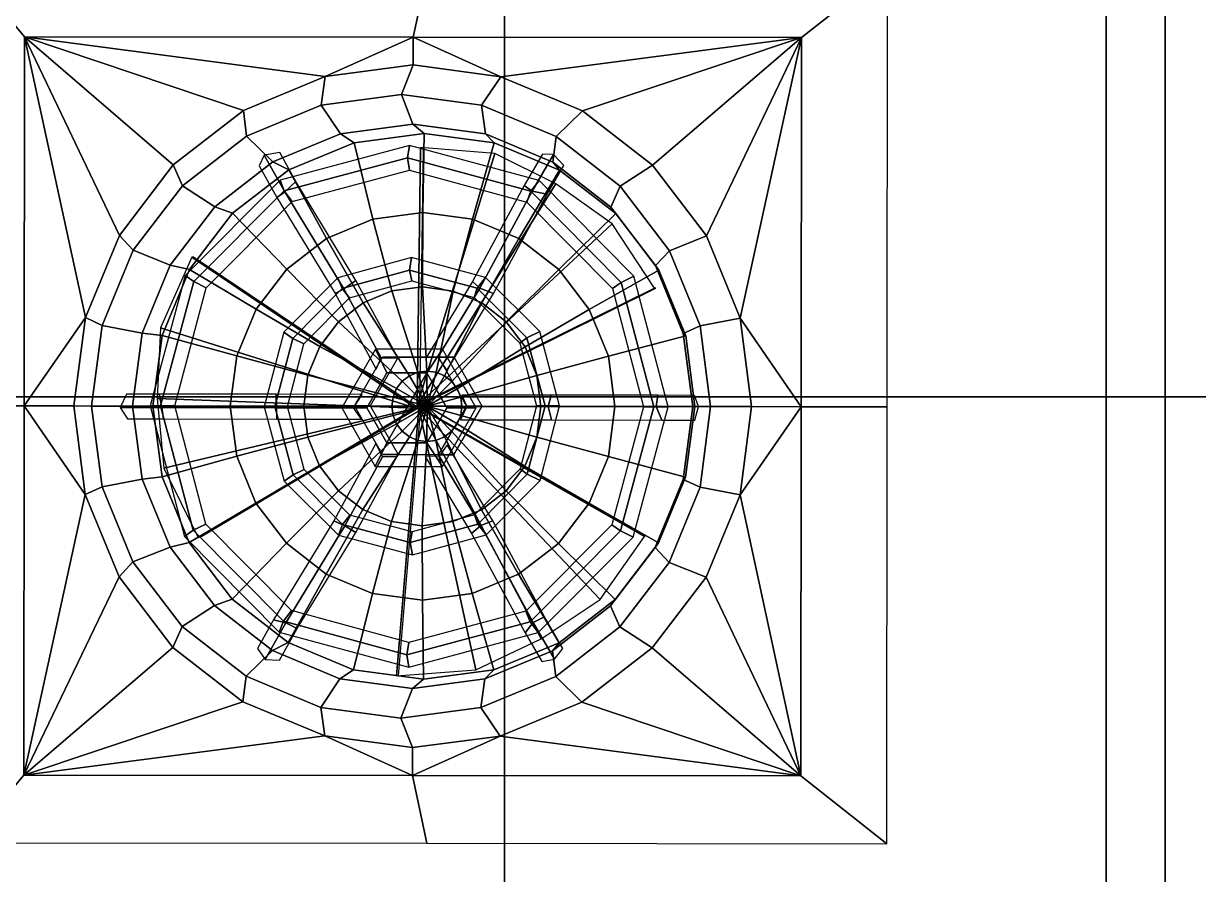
# Model space of a CAD drawing. Extents: x -9.3 to 15.5, y -7 to 5.4.
# Drawn here: x -3.966 to -1.533, y 2.628 to 4.392 of the extents above; entities that cross this region are included whole.
import ezdxf

# ---------------------------------------------------------------- set-up
doc = ezdxf.new("R2010")
doc.units = 0

msp = doc.modelspace()

# ---------------------------------------------------------------- linework, layer by layer
for points in [[(5.2088, -5.8, 10.2), (5.2088, 4.8, 10.2), (-8.3912, 4.8, 10.2), (-8.3912, -5.8, 10.2)], [(-2.9703, 3.6178, 10.7416), (-2.9703, 4.676, 10.7416), (-4.216, 4.676, 10.5919), (-4.216, 3.6178, 10.5919)], [(-2.9703, 3.6178, 10.7416), (-1.7247, 3.6178, 10.8914), (-1.7247, 4.676, 10.8914), (-2.9703, 4.676, 10.7416)], [(-1.6025, 3.6178, 10.8914), (-1.6025, 4.676, 10.8914), (-1.7247, 4.676, 10.8914), (-1.7247, 3.6178, 10.8914)], [(-1.6025, 3.6178, 10.8914), (-1.4803, 3.6178, 10.8914), (-1.4803, 4.676, 10.8914), (-1.6025, 4.676, 10.8914)], [(-3.9641, 4.364, 10.8452), (-4.0817, 4.5049, 10.5851), (-4.0825, 3.5994, 10.5848), (-3.9647, 3.5992, 10.845)], [(-4.0817, 4.5049, 10.5851), (-3.9641, 4.364, 10.8452), (-3.1597, 4.3632, 10.9461), (-3.1293, 4.504, 10.7045)], [(-3.1293, 4.504, 10.7045), (-3.1597, 4.3632, 10.9461), (-2.3553, 4.3625, 11.0469), (-2.1769, 4.5031, 10.8238)], [(-2.1769, 4.5031, 10.8238), (-2.3553, 4.3625, 11.0469), (-2.356, 3.5977, 11.0467), (-2.1777, 3.5977, 10.8236)], [(-3.9641, 4.364, 10.8452), (-3.9647, 3.5992, 10.845), (-3.8381, 3.7822, 10.8609)], [(-3.5107, 4.2114, 10.902), (-3.9641, 4.364, 10.8452), (-3.6562, 4.0991, 10.8838)], [(-3.9641, 4.364, 10.8452), (-3.5107, 4.2114, 10.902), (-3.3414, 4.2819, 10.9233)], [(-3.1597, 4.3632, 10.9461), (-3.9641, 4.364, 10.8452), (-3.3414, 4.2819, 10.9233)], [(-3.7678, 3.9527, 10.8698), (-3.9641, 4.364, 10.8452), (-3.8381, 3.7822, 10.8609)], [(-3.9641, 4.364, 10.8452), (-3.7678, 3.9527, 10.8698), (-3.6562, 4.0991, 10.8838)], [(-3.1597, 4.3058, 10.946), (-3.1597, 4.3632, 10.9461), (-3.3414, 4.2819, 10.9233)], [(-3.1597, 4.3632, 10.9461), (-3.1597, 4.3058, 10.946), (-2.9781, 4.2815, 10.9688)], [(-2.3553, 4.3625, 11.0469), (-3.1597, 4.3632, 10.9461), (-2.9781, 4.2815, 10.9688)], [(-2.8089, 4.2107, 10.99), (-2.3553, 4.3625, 11.0469), (-2.9781, 4.2815, 10.9688)], [(-2.3553, 4.3625, 11.0469), (-2.8089, 4.2107, 10.99), (-2.6637, 4.0982, 11.0082)], [(-2.5523, 3.9516, 11.0221), (-2.3553, 4.3625, 11.0469), (-2.6637, 4.0982, 11.0082)], [(-2.3553, 4.3625, 11.0469), (-2.5523, 3.9516, 11.0221), (-2.4823, 3.7809, 11.0309)], [(-2.356, 3.5977, 11.0467), (-2.3553, 4.3625, 11.0469), (-2.4823, 3.7809, 11.0309)], [(-3.3496, 4.2225, 11.1161), (-3.1837, 4.2444, 11.1369), (-3.1597, 4.3058, 10.946), (-3.3414, 4.2819, 10.9233)], [(-3.1597, 4.3058, 10.946), (-3.1837, 4.2444, 11.1369), (-3.0178, 4.2222, 11.1577), (-2.9781, 4.2815, 10.9688)], [(-3.5107, 4.2114, 10.902), (-3.5042, 4.1582, 11.0967), (-3.3496, 4.2225, 11.1161), (-3.3414, 4.2819, 10.9233)], [(-3.0178, 4.2222, 11.1577), (-2.8633, 4.1576, 11.1771), (-2.8089, 4.2107, 10.99), (-2.9781, 4.2815, 10.9688)], [(-3.1598, 4.1831, 10.946), (-3.1837, 4.2444, 11.1369), (-3.3496, 4.2225, 11.1161), (-3.31, 4.1633, 10.9272)], [(-3.1837, 4.2444, 11.1369), (-3.1598, 4.1831, 10.946), (-3.0097, 4.163, 10.9648), (-3.0178, 4.2222, 11.1577)], [(-3.6371, 4.0556, 11.0801), (-3.5042, 4.1582, 11.0967), (-3.5107, 4.2114, 10.902), (-3.6562, 4.0991, 10.8838)], [(-3.5042, 4.1582, 11.0967), (-3.4499, 4.105, 10.9096), (-3.31, 4.1633, 10.9272), (-3.3496, 4.2225, 11.1161)], [(-2.8699, 4.1045, 10.9823), (-2.8633, 4.1576, 11.1771), (-3.0178, 4.2222, 11.1577), (-3.0097, 4.163, 10.9648)], [(-2.8633, 4.1576, 11.1771), (-2.7307, 4.0548, 11.1937), (-2.6637, 4.0982, 11.0082), (-2.8089, 4.2107, 10.99)], [(-3.4499, 4.105, 10.9096), (-3.4172, 4.0884, 10.7257), (-3.2819, 4.1448, 10.7427), (-3.31, 4.1633, 10.9272)], [(-3.1366, 4.1639, 10.7609), (-3.1598, 4.1831, 10.946), (-3.31, 4.1633, 10.9272), (-3.2819, 4.1448, 10.7427)], [(-3.2819, 4.1448, 10.7427), (-3.2427, 3.9864, 10.7698), (-3.1395, 4, 10.7828), (-3.1366, 4.1639, 10.7609)], [(-3.1598, 4.1831, 10.946), (-3.1366, 4.1639, 10.7609), (-2.9915, 4.1445, 10.7791), (-3.0097, 4.163, 10.9648)], [(-3.0365, 3.9862, 10.7957), (-2.9915, 4.1445, 10.7791), (-3.1366, 4.1639, 10.7609), (-3.1395, 4, 10.7828)], [(-2.8562, 4.0879, 10.796), (-2.8699, 4.1045, 10.9823), (-3.0097, 4.163, 10.9648), (-2.9915, 4.1445, 10.7791)], [(-3.4499, 4.105, 10.9096), (-3.5042, 4.1582, 11.0967), (-3.6371, 4.0556, 11.0801), (-3.5701, 4.0122, 10.8946)], [(-3.4351, 4.0672, 10.9713), (-3.4266, 4.0449, 11.0061), (-3.171, 4.1134, 11.0382), (-3.1668, 4.1391, 11.005)], [(-3.2427, 3.9864, 10.7698), (-3.2819, 4.1448, 10.7427), (-3.4172, 4.0884, 10.7257), (-3.3388, 3.9464, 10.7578)], [(-3.1668, 4.1391, 11.005), (-3.171, 4.1134, 11.0382), (-2.9156, 4.044, 11.0701), (-2.8987, 4.0662, 11.0386)], [(-2.9915, 4.1445, 10.7791), (-3.0365, 3.9862, 10.7957), (-2.9404, 3.946, 10.8077), (-2.8562, 4.0879, 10.796)], [(-2.8633, 4.1576, 11.1771), (-2.8699, 4.1045, 10.9823), (-2.7498, 4.0115, 10.9974), (-2.7307, 4.0548, 11.1937)], [(-3.425, 4.0432, 10.9751), (-3.4678, 4.1191, 10.9643), (-3.4784, 4.0969, 10.9352), (-3.4414, 4.0314, 10.944)], [(-3.4023, 4.0646, 10.953), (-3.4358, 4.1241, 10.945), (-3.4678, 4.1191, 10.9643), (-3.425, 4.0432, 10.9751)], [(-3.4266, 4.0449, 11.0061), (-3.4097, 4.0227, 10.9745), (-3.1669, 4.0878, 11.005), (-3.171, 4.1134, 11.0382)], [(-3.171, 4.1134, 11.0382), (-3.1669, 4.0878, 11.005), (-2.9242, 4.0218, 11.0354), (-2.9156, 4.044, 11.0701)], [(-3.1441, 4.135, 10.8066), (-3.1513, 3.6005, 10.8696), (-2.99, 4.1227, 10.8489)], [(-3.1513, 3.6005, 10.8696), (-3.1441, 4.135, 10.8066), (-3.1385, 4.1313, 10.7669), (-3.1462, 3.6, 10.8341)], [(-3.1513, 3.6005, 10.8696), (-2.8643, 4.0593, 10.8938), (-2.99, 4.1227, 10.8489)], [(-2.9131, 4.0442, 11.0392), (-2.8688, 4.1201, 11.0394), (-2.8915, 4.1212, 11.0088), (-2.9296, 4.0558, 11.0081)], [(-2.8818, 4.0378, 11.0182), (-2.8472, 4.0972, 11.0187), (-2.8688, 4.1201, 11.0394), (-2.9131, 4.0442, 11.0392)], [(-3.7391, 3.922, 11.0673), (-3.6371, 4.0556, 11.0801), (-3.6562, 4.0991, 10.8838), (-3.7678, 3.9527, 10.8698)], [(-3.4172, 4.0884, 10.7257), (-3.4499, 4.105, 10.9096), (-3.5701, 4.0122, 10.8946), (-3.5335, 3.9987, 10.7111)], [(-3.5335, 3.9987, 10.7111), (-3.4213, 3.8827, 10.7474), (-3.3388, 3.9464, 10.7578), (-3.4172, 4.0884, 10.7257)], [(-2.858, 3.8821, 10.818), (-2.7401, 3.998, 10.8106), (-2.8562, 4.0879, 10.796), (-2.9404, 3.946, 10.8077)], [(-2.8699, 4.1045, 10.9823), (-2.8562, 4.0879, 10.796), (-2.7401, 3.998, 10.8106), (-2.7498, 4.0115, 10.9974)], [(-2.7307, 4.0548, 11.1937), (-2.6289, 3.9209, 11.2064), (-2.5523, 3.9516, 11.0221), (-2.6637, 4.0982, 11.0082)], [(-3.6318, 3.8697, 10.9467), (-3.6139, 3.8568, 10.9826), (-3.4266, 4.0449, 11.0061), (-3.4351, 4.0672, 10.9713)], [(-3.2779, 3.8589, 10.9126), (-3.4023, 4.0646, 10.953), (-3.425, 4.0432, 10.9751), (-3.3029, 3.8419, 10.9332)], [(-2.8987, 4.0662, 11.0386), (-2.9156, 4.044, 11.0701), (-2.7289, 3.8551, 11.0935), (-2.7027, 3.8679, 11.0631)], [(-3.7391, 3.922, 11.0673), (-3.6624, 3.8913, 10.883), (-3.5701, 4.0122, 10.8946), (-3.6371, 4.0556, 11.0801)], [(-3.6139, 3.8568, 10.9826), (-3.5877, 3.8439, 10.9522), (-3.4097, 4.0227, 10.9745), (-3.4266, 4.0449, 11.0061)], [(-3.3029, 3.8419, 10.9332), (-3.425, 4.0432, 10.9751), (-3.4414, 4.0314, 10.944), (-3.3207, 3.8324, 10.9027)], [(-2.8643, 4.0593, 10.8938), (-3.1513, 3.6005, 10.8696), (-2.7472, 3.9768, 10.9388)], [(-3.0214, 3.8432, 10.9685), (-2.9131, 4.0442, 11.0392), (-2.9296, 4.0558, 11.0081), (-3.0368, 3.857, 10.9382)], [(-2.9928, 3.8324, 10.9483), (-2.8818, 4.0378, 11.0182), (-2.9131, 4.0442, 11.0392), (-3.0214, 3.8432, 10.9685)], [(-2.9156, 4.044, 11.0701), (-2.9242, 4.0218, 11.0354), (-2.7469, 3.8423, 11.0576), (-2.7289, 3.8551, 11.0935)], [(-2.6578, 3.8903, 11.0089), (-2.6289, 3.9209, 11.2064), (-2.7307, 4.0548, 11.1937), (-2.7498, 4.0115, 10.9974)], [(-3.6624, 3.8913, 10.883), (-3.6228, 3.8817, 10.6999), (-3.5335, 3.9987, 10.7111), (-3.5701, 4.0122, 10.8946)], [(-3.4213, 3.8827, 10.7474), (-3.5335, 3.9987, 10.7111), (-3.6228, 3.8817, 10.6999), (-3.4847, 3.7996, 10.7395)], [(-3.2427, 3.9864, 10.7698), (-3.2038, 3.8376, 10.7794), (-3.1403, 3.8459, 10.7873), (-3.1395, 4, 10.7828)], [(-3.0767, 3.8374, 10.7953), (-3.0365, 3.9862, 10.7957), (-3.1395, 4, 10.7828), (-3.1403, 3.8459, 10.7873)], [(-2.7401, 3.998, 10.8106), (-2.858, 3.8821, 10.818), (-2.7947, 3.7989, 10.826), (-2.651, 3.8808, 10.8217)], [(-2.651, 3.8808, 10.8217), (-2.6578, 3.8903, 11.0089), (-2.7498, 4.0115, 10.9974), (-2.7401, 3.998, 10.8106)], [(-3.2038, 3.8376, 10.7794), (-3.2427, 3.9864, 10.7698), (-3.3388, 3.9464, 10.7578), (-3.263, 3.8129, 10.7719)], [(-3.1513, 3.6005, 10.8696), (-2.66, 3.8433, 10.9816), (-2.7472, 3.9768, 10.9388)], [(-3.0365, 3.9862, 10.7957), (-3.0767, 3.8374, 10.7953), (-3.0175, 3.8127, 10.8027), (-2.9404, 3.946, 10.8077)], [(-3.8032, 3.7662, 11.0592), (-3.7391, 3.922, 11.0673), (-3.7678, 3.9527, 10.8698), (-3.8381, 3.7822, 10.8609)], [(-3.4213, 3.8827, 10.7474), (-3.3139, 3.7736, 10.7655), (-3.263, 3.8129, 10.7719), (-3.3388, 3.9464, 10.7578)], [(-2.9667, 3.7733, 10.8091), (-2.858, 3.8821, 10.818), (-2.9404, 3.946, 10.8077), (-3.0175, 3.8127, 10.8027)], [(-2.5523, 3.9516, 11.0221), (-2.6289, 3.9209, 11.2064), (-2.565, 3.7651, 11.2144), (-2.4823, 3.7809, 11.0309)], [(-3.6624, 3.8913, 10.883), (-3.7391, 3.922, 11.0673), (-3.8032, 3.7662, 11.0592), (-3.7205, 3.7503, 10.8757)], [(-2.6289, 3.9209, 11.2064), (-2.6578, 3.8903, 11.0089), (-2.6, 3.7493, 11.0161), (-2.565, 3.7651, 11.2144)], [(-3.1538, 3.5948, 10.8693), (-3.6174, 3.9077, 10.8614), (-3.6826, 3.7613, 10.8213)], [(-3.6174, 3.9077, 10.8614), (-3.1538, 3.5948, 10.8693), (-3.1493, 3.5955, 10.8337), (-3.614, 3.9074, 10.8362)], [(-3.3154, 3.865, 10.9383), (-3.3066, 3.8426, 10.9731), (-3.1667, 3.8807, 10.9906), (-3.1626, 3.9066, 10.9574)], [(-3.1626, 3.9066, 10.9574), (-3.1667, 3.8807, 10.9906), (-3.0266, 3.8433, 11.0082), (-3.0096, 3.8657, 10.9766)], [(-3.6228, 3.8817, 10.6999), (-3.6624, 3.8913, 10.883), (-3.7205, 3.7503, 10.8757), (-3.6789, 3.7454, 10.6928)], [(-3.7042, 3.5995, 10.9375), (-3.6829, 3.5994, 10.9739), (-3.6139, 3.8568, 10.9826), (-3.6318, 3.8697, 10.9467)], [(-3.6789, 3.7454, 10.6928), (-3.5246, 3.7028, 10.7345), (-3.4847, 3.7996, 10.7395), (-3.6228, 3.8817, 10.6999)], [(-3.3139, 3.7736, 10.7655), (-3.4213, 3.8827, 10.7474), (-3.4847, 3.7996, 10.7395), (-3.353, 3.7224, 10.7606)], [(-3.3066, 3.8426, 10.9731), (-3.2914, 3.8234, 10.9413), (-3.1625, 3.8586, 10.9575), (-3.1667, 3.8807, 10.9906)], [(-3.1667, 3.8807, 10.9906), (-3.1625, 3.8586, 10.9575), (-3.0334, 3.8241, 10.9736), (-3.0266, 3.8433, 11.0082)], [(-2.858, 3.8821, 10.818), (-2.9667, 3.7733, 10.8091), (-2.9278, 3.722, 10.8139), (-2.7947, 3.7989, 10.826)], [(-2.755, 3.7021, 10.8309), (-2.5951, 3.7444, 10.8287), (-2.651, 3.8808, 10.8217), (-2.7947, 3.7989, 10.826)], [(-2.6578, 3.8903, 11.0089), (-2.651, 3.8808, 10.8217), (-2.5951, 3.7444, 10.8287), (-2.6, 3.7493, 11.0161)], [(-3.6829, 3.5994, 10.9739), (-3.6532, 3.5994, 10.9439), (-3.5877, 3.8439, 10.9522), (-3.6139, 3.8568, 10.9826)], [(-3.427, 3.7519, 10.9243), (-3.4089, 3.739, 10.9602), (-3.3066, 3.8426, 10.9731), (-3.3154, 3.865, 10.9383)], [(-3.1914, 3.6989, 10.9642), (-3.2779, 3.8589, 10.9126), (-3.3029, 3.8419, 10.9332), (-3.2256, 3.6988, 10.9794)], [(-3.2038, 3.8376, 10.7794), (-3.1497, 3.6691, 10.7089), (-3.1309, 3.6716, 10.7113), (-3.1403, 3.8459, 10.7873)], [(-3.1121, 3.6691, 10.7136), (-3.0767, 3.8374, 10.7953), (-3.1403, 3.8459, 10.7873), (-3.1309, 3.6716, 10.7113)], [(-3.108, 3.7002, 10.9941), (-3.0214, 3.8432, 10.9685), (-3.0368, 3.857, 10.9382), (-3.1318, 3.7001, 10.9664)], [(-3.0096, 3.8657, 10.9766), (-3.0266, 3.8433, 11.0082), (-2.9238, 3.7402, 11.021), (-2.8974, 3.7532, 10.9907)], [(-2.7289, 3.8551, 11.0935), (-2.7469, 3.8423, 11.0576), (-2.6823, 3.5976, 11.0656), (-2.6609, 3.5975, 11.102)], [(-2.7027, 3.8679, 11.0631), (-2.7289, 3.8551, 11.0935), (-2.6609, 3.5975, 11.102), (-2.6313, 3.5975, 11.072)], [(-3.4089, 3.739, 10.9602), (-3.3856, 3.728, 10.9295), (-3.2914, 3.8234, 10.9413), (-3.3066, 3.8426, 10.9731)], [(-3.2256, 3.6988, 10.9794), (-3.3029, 3.8419, 10.9332), (-3.3207, 3.8324, 10.9027), (-3.2359, 3.6753, 10.9533)], [(-3.1497, 3.6691, 10.7089), (-3.2038, 3.8376, 10.7794), (-3.263, 3.8129, 10.7719), (-3.1672, 3.6619, 10.7067)], [(-2.66, 3.8433, 10.9816), (-3.1513, 3.6005, 10.8696), (-3.1462, 3.6, 10.8341), (-2.6572, 3.8432, 10.9564)], [(-3.0767, 3.8374, 10.7953), (-3.1121, 3.6691, 10.7136), (-3.0946, 3.6618, 10.7158), (-3.0175, 3.8127, 10.8027)], [(-3.0896, 3.6725, 10.977), (-2.9928, 3.8324, 10.9483), (-3.0214, 3.8432, 10.9685), (-3.108, 3.7002, 10.9941)], [(-3.0266, 3.8433, 11.0082), (-3.0334, 3.8241, 10.9736), (-2.9386, 3.7291, 10.9855), (-2.9238, 3.7402, 11.021)], [(-3.5246, 3.7028, 10.7345), (-3.3775, 3.6628, 10.7575), (-3.353, 3.7224, 10.7606), (-3.4847, 3.7996, 10.7395)], [(-3.3139, 3.7736, 10.7655), (-3.1822, 3.6503, 10.7049), (-3.1672, 3.6619, 10.7067), (-3.263, 3.8129, 10.7719)], [(-3.0796, 3.6502, 10.7177), (-2.9667, 3.7733, 10.8091), (-3.0175, 3.8127, 10.8027), (-3.0946, 3.6618, 10.7158)], [(-2.9033, 3.6623, 10.817), (-2.755, 3.7021, 10.8309), (-2.7947, 3.7989, 10.826), (-2.9278, 3.722, 10.8139)], [(-3.9647, 3.5992, 10.845), (-3.8622, 3.5992, 10.8579), (-3.8381, 3.7822, 10.8609)], [(-3.8622, 3.5992, 10.8579), (-3.8252, 3.5991, 11.0564), (-3.8032, 3.7662, 11.0592), (-3.8381, 3.7822, 10.8609)], [(-3.1822, 3.6503, 10.7049), (-3.3139, 3.7736, 10.7655), (-3.353, 3.7224, 10.7606), (-3.1937, 3.6351, 10.7034)], [(-2.9667, 3.7733, 10.8091), (-3.0796, 3.6502, 10.7177), (-3.0681, 3.635, 10.7192), (-2.9278, 3.722, 10.8139)], [(-2.565, 3.7651, 11.2144), (-2.5434, 3.5979, 11.2171), (-2.4585, 3.5978, 11.0338), (-2.4823, 3.7809, 11.0309)], [(-2.4585, 3.5978, 11.0338), (-2.356, 3.5977, 11.0467), (-2.4823, 3.7809, 11.0309)], [(-3.8252, 3.5991, 11.0564), (-3.7404, 3.599, 10.8731), (-3.7205, 3.7503, 10.8757), (-3.8032, 3.7662, 11.0592)], [(-3.7404, 3.599, 10.8731), (-3.6982, 3.5991, 10.6904), (-3.6789, 3.7454, 10.6928), (-3.7205, 3.7503, 10.8757)], [(-3.6894, 3.6146, 10.7902), (-3.1538, 3.5948, 10.8693), (-3.6826, 3.7613, 10.8213)], [(-3.4676, 3.5977, 10.9192), (-3.446, 3.5978, 10.9556), (-3.4089, 3.739, 10.9602), (-3.427, 3.7519, 10.9243)], [(-2.8974, 3.7532, 10.9907), (-2.9238, 3.7402, 11.021), (-2.8859, 3.5992, 11.0258), (-2.8561, 3.5993, 10.9958)], [(-2.6, 3.7493, 11.0161), (-2.5803, 3.598, 11.0185), (-2.5434, 3.5979, 11.2171), (-2.565, 3.7651, 11.2144)], [(-2.5761, 3.598, 10.831), (-2.5803, 3.598, 11.0185), (-2.6, 3.7493, 11.0161), (-2.5951, 3.7444, 10.8287)], [(-3.5246, 3.7028, 10.7345), (-3.6789, 3.7454, 10.6928), (-3.6982, 3.5991, 10.6904), (-3.5383, 3.5989, 10.7327)], [(-3.446, 3.5978, 10.9556), (-3.4199, 3.5978, 10.9251), (-3.3856, 3.728, 10.9295), (-3.4089, 3.739, 10.9602)], [(-2.9238, 3.7402, 11.021), (-2.9386, 3.7291, 10.9855), (-2.9037, 3.5992, 10.9898), (-2.8859, 3.5992, 11.0258)], [(-2.5951, 3.7444, 10.8287), (-2.755, 3.7021, 10.8309), (-2.7416, 3.5982, 10.8326), (-2.5761, 3.598, 10.831)], [(-3.3775, 3.6628, 10.7575), (-3.5246, 3.7028, 10.7345), (-3.5383, 3.5989, 10.7327), (-3.386, 3.5988, 10.7565)], [(-3.3775, 3.6628, 10.7575), (-3.201, 3.6175, 10.7025), (-3.1937, 3.6351, 10.7034), (-3.353, 3.7224, 10.7606)], [(-3.2376, 3.717, 10.9804), (-3.3074, 3.5955, 10.9717), (-3.2552, 3.5954, 11.0133), (-3.2138, 3.6677, 11.0185)], [(-3.2483, 3.5996, 10.7054), (-3.2807, 3.5996, 10.9643), (-3.2226, 3.7004, 10.9716), (-3.1902, 3.7005, 10.7127)], [(-3.0984, 3.7169, 10.9979), (-3.2376, 3.717, 10.9804), (-3.2138, 3.6677, 11.0185), (-3.131, 3.6676, 11.0289)], [(-3.1902, 3.7005, 10.7127), (-3.2226, 3.7004, 10.9716), (-3.1069, 3.7002, 10.9861), (-3.0745, 3.7002, 10.7272)], [(-3.0288, 3.5953, 11.0067), (-3.0984, 3.7169, 10.9979), (-3.131, 3.6676, 11.0289), (-3.0896, 3.5953, 11.0341)], [(-3.0745, 3.7002, 10.7272), (-3.1069, 3.7002, 10.9861), (-3.0493, 3.599, 10.9933), (-3.0168, 3.5991, 10.7344)], [(-3.0609, 3.6174, 10.7201), (-2.9033, 3.6623, 10.817), (-2.9278, 3.722, 10.8139), (-3.0681, 3.635, 10.7192)], [(-2.755, 3.7021, 10.8309), (-2.9033, 3.6623, 10.817), (-2.895, 3.5983, 10.818), (-2.7416, 3.5982, 10.8326)], [(-3.201, 3.6175, 10.7025), (-3.3775, 3.6628, 10.7575), (-3.386, 3.5988, 10.7565), (-3.2035, 3.5986, 10.7022)], [(-3.2139, 3.5231, 11.0185), (-3.131, 3.6676, 11.0289), (-3.2138, 3.6677, 11.0185), (-3.2552, 3.5954, 11.0133)], [(-3.1311, 3.5231, 11.0289), (-3.0896, 3.5953, 11.0341), (-3.131, 3.6676, 11.0289), (-3.2139, 3.5231, 11.0185)], [(-3.1301, 3.5985, 10.7042), (-3.1822, 3.6503, 10.7049), (-3.1937, 3.6351, 10.7034)], [(-3.1822, 3.6503, 10.7049), (-3.1301, 3.5985, 10.7042), (-3.1672, 3.6619, 10.7067)], [(-3.1301, 3.5985, 10.7042), (-3.1497, 3.6691, 10.7089), (-3.1672, 3.6619, 10.7067)], [(-3.1497, 3.6691, 10.7089), (-3.1301, 3.5985, 10.7042), (-3.1309, 3.6716, 10.7113)], [(-3.1301, 3.5985, 10.7042), (-3.1121, 3.6691, 10.7136), (-3.1309, 3.6716, 10.7113)], [(-3.1121, 3.6691, 10.7136), (-3.1301, 3.5985, 10.7042), (-3.0946, 3.6618, 10.7158)], [(-3.1301, 3.5985, 10.7042), (-3.0796, 3.6502, 10.7177), (-3.0946, 3.6618, 10.7158)], [(-3.0796, 3.6502, 10.7177), (-3.1301, 3.5985, 10.7042), (-3.0681, 3.635, 10.7192)], [(-2.9033, 3.6623, 10.817), (-3.0609, 3.6174, 10.7201), (-3.0585, 3.5985, 10.7204), (-2.895, 3.5983, 10.818)], [(-3.201, 3.6175, 10.7025), (-3.1301, 3.5985, 10.7042), (-3.1937, 3.6351, 10.7034)], [(-3.1301, 3.5985, 10.7042), (-3.0609, 3.6174, 10.7201), (-3.0681, 3.635, 10.7192)], [(-2.9703, 3.6178, 10.7416), (-4.216, 3.6178, 10.5919), (-4.216, 2.5596, 10.5919), (-2.9703, 2.5596, 10.7416)], [(-3.6856, 3.6236, 10.9174), (-3.7532, 3.6237, 10.9051), (-3.7664, 3.5959, 10.9268), (-3.6801, 3.5958, 10.943)], [(-3.1538, 3.5948, 10.8693), (-3.6894, 3.6146, 10.7902), (-3.6756, 3.4701, 10.7628)], [(-3.4432, 3.6234, 10.8918), (-3.6856, 3.6236, 10.9174), (-3.6801, 3.5958, 10.943), (-3.4426, 3.5956, 10.9156)], [(-3.265, 3.6232, 10.955), (-3.4432, 3.6234, 10.8918), (-3.4426, 3.5956, 10.9156), (-3.2832, 3.5954, 10.9722)], [(-3.1301, 3.5985, 10.7042), (-3.201, 3.6175, 10.7025), (-3.2035, 3.5986, 10.7022)], [(-3.0609, 3.6174, 10.7201), (-3.1301, 3.5985, 10.7042), (-3.0585, 3.5985, 10.7204)], [(-3.048, 3.5983, 11.0016), (-2.8796, 3.5981, 10.9862), (-2.8736, 3.6215, 10.9586), (-3.0585, 3.6216, 10.9756)], [(-2.9703, 3.6178, 10.7416), (-2.9703, 2.5596, 10.7416), (-1.7247, 2.5596, 10.8914), (-1.7247, 3.6178, 10.8914)], [(-2.8796, 3.5981, 10.9862), (-2.6562, 3.5979, 11.0714), (-2.6527, 3.6213, 11.0428), (-2.8736, 3.6215, 10.9586)], [(-2.6562, 3.5979, 11.0714), (-2.5685, 3.5978, 11.0769), (-2.5772, 3.6212, 11.0481), (-2.6527, 3.6213, 11.0428)], [(-1.6025, 3.6178, 10.8914), (-1.7247, 3.6178, 10.8914), (-1.7247, 2.5596, 10.8914), (-1.6025, 2.5596, 10.8914)], [(-1.6025, 3.6178, 10.8914), (-1.6025, 2.5596, 10.8914), (-1.4803, 2.5596, 10.8914), (-1.4803, 3.6178, 10.8914)], [(-4.0833, 2.694, 10.5846), (-3.9654, 2.8345, 10.8448), (-3.9647, 3.5992, 10.845), (-4.0825, 3.5994, 10.5848)], [(-3.8384, 3.4161, 10.8608), (-3.9647, 3.5992, 10.845), (-3.9654, 2.8345, 10.8448)], [(-3.8622, 3.5992, 10.8579), (-3.9647, 3.5992, 10.845), (-3.8384, 3.4161, 10.8608)], [(-3.8252, 3.5991, 11.0564), (-3.8622, 3.5992, 10.8579), (-3.8384, 3.4161, 10.8608), (-3.8035, 3.4319, 11.0591)], [(-3.7404, 3.599, 10.8731), (-3.8252, 3.5991, 11.0564), (-3.8035, 3.4319, 11.0591), (-3.7208, 3.4477, 10.8756)], [(-3.6801, 3.5958, 10.943), (-3.7664, 3.5959, 10.9268), (-3.7509, 3.5725, 10.901), (-3.6764, 3.5724, 10.9144)], [(-3.6982, 3.5991, 10.6904), (-3.7404, 3.599, 10.8731), (-3.7208, 3.4477, 10.8756), (-3.6792, 3.4527, 10.6928)], [(-3.6328, 3.329, 10.9464), (-3.6149, 3.3418, 10.9824), (-3.6829, 3.5994, 10.9739), (-3.7042, 3.5995, 10.9375)], [(-3.6792, 3.4527, 10.6928), (-3.5248, 3.495, 10.7344), (-3.5383, 3.5989, 10.7327), (-3.6982, 3.5991, 10.6904)], [(-3.6149, 3.3418, 10.9824), (-3.5886, 3.3546, 10.952), (-3.6532, 3.5994, 10.9439), (-3.6829, 3.5994, 10.9739)], [(-3.4426, 3.5956, 10.9156), (-3.6801, 3.5958, 10.943), (-3.6764, 3.5724, 10.9144), (-3.4415, 3.5722, 10.8875)], [(-3.6049, 3.3269, 10.7488), (-3.1538, 3.5948, 10.8693), (-3.6756, 3.4701, 10.7628)], [(-3.1538, 3.5948, 10.8693), (-3.6049, 3.3269, 10.7488), (-3.597, 3.3294, 10.7093), (-3.1493, 3.5955, 10.8337)], [(-3.5248, 3.495, 10.7344), (-3.3777, 3.5347, 10.7575), (-3.386, 3.5988, 10.7565), (-3.5383, 3.5989, 10.7327)], [(-3.4262, 3.4437, 10.9243), (-3.4081, 3.4567, 10.9603), (-3.446, 3.5978, 10.9556), (-3.4676, 3.5977, 10.9192)], [(-3.4081, 3.4567, 10.9603), (-3.385, 3.4679, 10.9295), (-3.4199, 3.5978, 10.9251), (-3.446, 3.5978, 10.9556)], [(-3.2832, 3.5954, 10.9722), (-3.4426, 3.5956, 10.9156), (-3.4415, 3.5722, 10.8875), (-3.2666, 3.5721, 10.9495)], [(-3.3777, 3.5347, 10.7575), (-3.201, 3.5797, 10.7025), (-3.2035, 3.5986, 10.7022), (-3.386, 3.5988, 10.7565)], [(-3.201, 3.5797, 10.7025), (-3.3777, 3.5347, 10.7575), (-3.3532, 3.475, 10.7606), (-3.1938, 3.5621, 10.7034)], [(-3.3074, 3.5955, 10.9717), (-3.2378, 3.4739, 10.9804), (-3.2139, 3.5231, 11.0185), (-3.2552, 3.5954, 11.0133)], [(-3.1906, 3.4985, 10.7126), (-3.2231, 3.4984, 10.9715), (-3.2807, 3.5996, 10.9643), (-3.2483, 3.5996, 10.7054)], [(-3.201, 3.5797, 10.7025), (-3.1301, 3.5985, 10.7042), (-3.2035, 3.5986, 10.7022)], [(-3.1301, 3.5985, 10.7042), (-3.201, 3.5797, 10.7025), (-3.1938, 3.5621, 10.7034)], [(-3.194, 3.0398, 10.9146), (-3.1477, 3.5954, 10.8701), (-3.1439, 3.5951, 10.8344), (-3.1908, 3.0401, 10.8893)], [(-3.1477, 3.5954, 10.8701), (-3.194, 3.0398, 10.9146), (-3.0298, 3.0526, 10.9033)], [(-3.1823, 3.5469, 10.7048), (-3.1301, 3.5985, 10.7042), (-3.1938, 3.5621, 10.7034)], [(-3.1823, 3.5469, 10.7048), (-3.1673, 3.5353, 10.7067), (-3.1301, 3.5985, 10.7042)], [(-3.1673, 3.5353, 10.7067), (-3.1498, 3.528, 10.7089), (-3.1301, 3.5985, 10.7042)], [(-3.1498, 3.528, 10.7089), (-3.131, 3.5255, 10.7113), (-3.1301, 3.5985, 10.7042)], [(-2.6801, 3.3288, 10.8649), (-3.1477, 3.5954, 10.8701), (-2.772, 3.1979, 10.8762)], [(-2.8947, 3.1168, 10.89), (-3.1477, 3.5954, 10.8701), (-3.0298, 3.0526, 10.9033)], [(-3.1477, 3.5954, 10.8701), (-2.6801, 3.3288, 10.8649), (-2.6787, 3.3301, 10.8247), (-3.1439, 3.5951, 10.8344)], [(-3.1477, 3.5954, 10.8701), (-2.8947, 3.1168, 10.89), (-2.772, 3.1979, 10.8762)], [(-3.0985, 3.4738, 10.9979), (-3.0288, 3.5953, 11.0067), (-3.0896, 3.5953, 11.0341), (-3.1311, 3.5231, 11.0289)], [(-3.131, 3.5255, 10.7113), (-3.1123, 3.5279, 10.7136), (-3.1301, 3.5985, 10.7042)], [(-3.0797, 3.5468, 10.7177), (-3.1301, 3.5985, 10.7042), (-3.0948, 3.5352, 10.7158)], [(-3.0609, 3.5796, 10.72), (-3.1301, 3.5985, 10.7042), (-3.0682, 3.5619, 10.7191)], [(-3.1301, 3.5985, 10.7042), (-3.1123, 3.5279, 10.7136), (-3.0948, 3.5352, 10.7158)], [(-3.1301, 3.5985, 10.7042), (-3.0609, 3.5796, 10.72), (-3.0585, 3.5985, 10.7204)], [(-3.1301, 3.5985, 10.7042), (-3.0797, 3.5468, 10.7177), (-3.0682, 3.5619, 10.7191)], [(-3.0168, 3.5991, 10.7344), (-3.0493, 3.599, 10.9933), (-3.1074, 3.4982, 10.986), (-3.0749, 3.4982, 10.7271)], [(-2.9034, 3.5343, 10.8169), (-3.0609, 3.5796, 10.72), (-3.0682, 3.5619, 10.7191), (-2.928, 3.4746, 10.8139)], [(-3.0613, 3.5705, 10.9805), (-2.8731, 3.5703, 10.9633), (-2.8796, 3.5981, 10.9862), (-3.048, 3.5983, 11.0016)], [(-3.0609, 3.5796, 10.72), (-2.9034, 3.5343, 10.8169), (-2.895, 3.5983, 10.818), (-3.0585, 3.5985, 10.7204)], [(-2.8859, 3.5992, 11.0258), (-2.9037, 3.5992, 10.9898), (-2.938, 3.469, 10.9855), (-2.9231, 3.458, 11.0211)], [(-2.8561, 3.5993, 10.9958), (-2.8859, 3.5992, 11.0258), (-2.9231, 3.458, 11.0211), (-2.8966, 3.4451, 10.9907)], [(-2.9034, 3.5343, 10.8169), (-2.7552, 3.4943, 10.8309), (-2.7416, 3.5982, 10.8326), (-2.895, 3.5983, 10.818)], [(-2.8731, 3.5703, 10.9633), (-2.6445, 3.5701, 11.0479), (-2.6562, 3.5979, 11.0714), (-2.8796, 3.5981, 10.9862)], [(-2.7552, 3.4943, 10.8309), (-2.5954, 3.4517, 10.8286), (-2.5761, 3.598, 10.831), (-2.7416, 3.5982, 10.8326)], [(-2.6609, 3.5975, 11.102), (-2.6823, 3.5976, 11.0656), (-2.7478, 3.3531, 11.0574), (-2.7299, 3.3402, 11.0933)], [(-2.6313, 3.5975, 11.072), (-2.6609, 3.5975, 11.102), (-2.7299, 3.3402, 11.0933), (-2.7037, 3.3273, 11.0629)], [(-2.6445, 3.5701, 11.0479), (-2.5759, 3.57, 11.0526), (-2.5685, 3.5978, 11.0769), (-2.6562, 3.5979, 11.0714)], [(-2.5803, 3.598, 11.0185), (-2.5761, 3.598, 10.831), (-2.5954, 3.4517, 10.8286), (-2.6002, 3.4467, 11.016)], [(-2.5434, 3.5979, 11.2171), (-2.5803, 3.598, 11.0185), (-2.6002, 3.4467, 11.016), (-2.5653, 3.4307, 11.2143)], [(-2.5434, 3.5979, 11.2171), (-2.5653, 3.4307, 11.2143), (-2.4826, 3.4148, 11.0307), (-2.4585, 3.5978, 11.0338)], [(-2.356, 3.5977, 11.0467), (-2.4585, 3.5978, 11.0338), (-2.4826, 3.4148, 11.0307)], [(-2.3567, 2.833, 11.0464), (-2.356, 3.5977, 11.0467), (-2.4826, 3.4148, 11.0307)], [(-2.1777, 3.5977, 10.8236), (-2.356, 3.5977, 11.0467), (-2.3567, 2.833, 11.0464), (-2.1785, 2.6922, 10.8233)], [(-3.3142, 3.4237, 10.7654), (-3.1823, 3.5469, 10.7048), (-3.1938, 3.5621, 10.7034), (-3.3532, 3.475, 10.7606)], [(-3.0797, 3.5468, 10.7177), (-2.9671, 3.4234, 10.809), (-2.928, 3.4746, 10.8139), (-3.0682, 3.5619, 10.7191)], [(-3.3777, 3.5347, 10.7575), (-3.5248, 3.495, 10.7344), (-3.4851, 3.3981, 10.7394), (-3.3532, 3.475, 10.7606)], [(-3.3142, 3.4237, 10.7654), (-3.2634, 3.3844, 10.7718), (-3.1673, 3.5353, 10.7067), (-3.1823, 3.5469, 10.7048)], [(-3.2634, 3.3844, 10.7718), (-3.2042, 3.3596, 10.7792), (-3.1498, 3.528, 10.7089), (-3.1673, 3.5353, 10.7067)], [(-3.2042, 3.3596, 10.7792), (-3.1407, 3.3511, 10.7872), (-3.131, 3.5255, 10.7113), (-3.1498, 3.528, 10.7089)], [(-3.1407, 3.3511, 10.7872), (-3.0772, 3.3595, 10.7951), (-3.1123, 3.5279, 10.7136), (-3.131, 3.5255, 10.7113)], [(-3.1123, 3.5279, 10.7136), (-3.0772, 3.3595, 10.7951), (-3.0179, 3.3842, 10.8026), (-3.0948, 3.5352, 10.7158)], [(-2.9671, 3.4234, 10.809), (-3.0797, 3.5468, 10.7177), (-3.0948, 3.5352, 10.7158), (-3.0179, 3.3842, 10.8026)], [(-2.7552, 3.4943, 10.8309), (-2.9034, 3.5343, 10.8169), (-2.928, 3.4746, 10.8139), (-2.7951, 3.3975, 10.8258)], [(-3.2368, 3.5212, 10.9585), (-3.3235, 3.3613, 10.9068), (-3.3007, 3.3505, 10.9334), (-3.2231, 3.4935, 10.9797)], [(-3.2378, 3.4739, 10.9804), (-3.0985, 3.4738, 10.9979), (-3.1311, 3.5231, 11.0289), (-3.2139, 3.5231, 11.0185)], [(-3.1056, 3.4949, 10.9944), (-3.0192, 3.3518, 10.9687), (-2.9945, 3.3614, 10.9435), (-3.0892, 3.5184, 10.9717)], [(-3.5248, 3.495, 10.7344), (-3.6792, 3.4527, 10.6928), (-3.6233, 3.3163, 10.6997), (-3.4851, 3.3981, 10.7394)], [(-3.2231, 3.4935, 10.9797), (-3.3007, 3.3505, 10.9334), (-3.2784, 3.3367, 10.9079), (-3.1932, 3.4936, 10.9587)], [(-3.0749, 3.4982, 10.7271), (-3.1074, 3.4982, 10.986), (-3.2231, 3.4984, 10.9715), (-3.1906, 3.4985, 10.7126)], [(-3.1349, 3.4948, 10.9713), (-3.0384, 3.3348, 10.9425), (-3.0192, 3.3518, 10.9687), (-3.1056, 3.4949, 10.9944)], [(-2.5954, 3.4517, 10.8286), (-2.7552, 3.4943, 10.8309), (-2.7951, 3.3975, 10.8258), (-2.6516, 3.3154, 10.8215)], [(-3.4218, 3.3149, 10.7473), (-3.3142, 3.4237, 10.7654), (-3.3532, 3.475, 10.7606), (-3.4851, 3.3981, 10.7394)], [(-3.314, 3.3313, 10.9384), (-3.3054, 3.3537, 10.9731), (-3.4081, 3.4567, 10.9603), (-3.4262, 3.4437, 10.9243)], [(-3.3054, 3.3537, 10.9731), (-3.2903, 3.3729, 10.9413), (-3.385, 3.4679, 10.9295), (-3.4081, 3.4567, 10.9603)], [(-2.9231, 3.458, 11.0211), (-2.938, 3.469, 10.9855), (-3.0322, 3.3736, 10.9737), (-3.0253, 3.3544, 11.0082)], [(-2.8966, 3.4451, 10.9907), (-2.9231, 3.458, 11.0211), (-3.0253, 3.3544, 11.0082), (-3.0083, 3.332, 10.9767)], [(-2.9671, 3.4234, 10.809), (-2.8585, 3.3144, 10.8179), (-2.7951, 3.3975, 10.8258), (-2.928, 3.4746, 10.8139)], [(-3.7685, 3.2454, 10.8696), (-3.7396, 3.276, 11.0671), (-3.8035, 3.4319, 11.0591), (-3.8384, 3.4161, 10.8608)], [(-3.7396, 3.276, 11.0671), (-3.6629, 3.3067, 10.8828), (-3.7208, 3.4477, 10.8756), (-3.8035, 3.4319, 11.0591)], [(-3.6629, 3.3067, 10.8828), (-3.6233, 3.3163, 10.6997), (-3.6792, 3.4527, 10.6928), (-3.7208, 3.4477, 10.8756)], [(-2.6516, 3.3154, 10.8215), (-2.6583, 3.3057, 11.0087), (-2.6002, 3.4467, 11.016), (-2.5954, 3.4517, 10.8286)], [(-2.6002, 3.4467, 11.016), (-2.6583, 3.3057, 11.0087), (-2.6295, 3.275, 11.2062), (-2.5653, 3.4307, 11.2143)], [(-2.6295, 3.275, 11.2062), (-2.5529, 3.2443, 11.0219), (-2.4826, 3.4148, 11.0307), (-2.5653, 3.4307, 11.2143)], [(-3.7685, 3.2454, 10.8696), (-3.8384, 3.4161, 10.8608), (-3.9654, 2.8345, 10.8448)], [(-3.4218, 3.3149, 10.7473), (-3.3394, 3.251, 10.7576), (-3.2634, 3.3844, 10.7718), (-3.3142, 3.4237, 10.7654)], [(-2.8585, 3.3144, 10.8179), (-2.9671, 3.4234, 10.809), (-3.0179, 3.3842, 10.8026), (-2.941, 3.2507, 10.8075)], [(-2.5529, 3.2443, 11.0219), (-2.3567, 2.833, 11.0464), (-2.4826, 3.4148, 11.0307)], [(-3.5342, 3.1991, 10.7109), (-3.4218, 3.3149, 10.7473), (-3.4851, 3.3981, 10.7394), (-3.6233, 3.3163, 10.6997)], [(-3.3394, 3.251, 10.7576), (-3.2434, 3.2108, 10.7696), (-3.2042, 3.3596, 10.7792), (-3.2634, 3.3844, 10.7718)], [(-3.0772, 3.3595, 10.7951), (-3.0372, 3.2106, 10.7955), (-2.941, 3.2507, 10.8075), (-3.0179, 3.3842, 10.8026)], [(-2.8585, 3.3144, 10.8179), (-2.7408, 3.1984, 10.8103), (-2.6516, 3.3154, 10.8215), (-2.7951, 3.3975, 10.8258)], [(-3.3235, 3.3613, 10.9068), (-3.4483, 3.1559, 10.9471), (-3.4232, 3.1495, 10.9752), (-3.3007, 3.3505, 10.9334)], [(-3.3054, 3.3537, 10.9731), (-3.1653, 3.3162, 10.9907), (-3.1612, 3.3384, 10.9575), (-3.2903, 3.3729, 10.9413)], [(-3.2434, 3.2108, 10.7696), (-3.1403, 3.1971, 10.7825), (-3.1407, 3.3511, 10.7872), (-3.2042, 3.3596, 10.7792)], [(-3.0253, 3.3544, 11.0082), (-3.0322, 3.3736, 10.9737), (-3.1612, 3.3384, 10.9575), (-3.1653, 3.3162, 10.9907)], [(-3.1403, 3.1971, 10.7825), (-3.0372, 3.2106, 10.7955), (-3.0772, 3.3595, 10.7951), (-3.1407, 3.3511, 10.7872)], [(-3.0192, 3.3518, 10.9687), (-2.9112, 3.1505, 11.0393), (-2.8876, 3.1623, 11.0132), (-2.9945, 3.3614, 10.9435)], [(-3.4368, 3.1308, 10.971), (-3.4282, 3.153, 11.0057), (-3.6149, 3.3418, 10.9824), (-3.6328, 3.329, 10.9464)], [(-3.4282, 3.153, 11.0057), (-3.4112, 3.1752, 10.9742), (-3.5886, 3.3546, 10.952), (-3.6149, 3.3418, 10.9824)], [(-3.3007, 3.3505, 10.9334), (-3.4232, 3.1495, 10.9752), (-3.3995, 3.1379, 10.9491), (-3.2784, 3.3367, 10.9079)], [(-3.314, 3.3313, 10.9384), (-3.161, 3.2904, 10.9575), (-3.1653, 3.3162, 10.9907), (-3.3054, 3.3537, 10.9731)], [(-3.0083, 3.332, 10.9767), (-3.0253, 3.3544, 11.0082), (-3.1653, 3.3162, 10.9907), (-3.161, 3.2904, 10.9575)], [(-3.0384, 3.3348, 10.9425), (-2.9278, 3.1291, 11.0123), (-2.9112, 3.1505, 11.0393), (-3.0192, 3.3518, 10.9687)], [(-2.7299, 3.3402, 11.0933), (-2.7478, 3.3531, 11.0574), (-2.9258, 3.1743, 11.035), (-2.9172, 3.152, 11.0698)], [(-2.7037, 3.3273, 11.0629), (-2.7299, 3.3402, 11.0933), (-2.9172, 3.152, 11.0698), (-2.9004, 3.1298, 11.0382)], [(-3.6233, 3.3163, 10.6997), (-3.6629, 3.3067, 10.8828), (-3.5709, 3.1855, 10.8943), (-3.5342, 3.1991, 10.7109)], [(-3.5342, 3.1991, 10.7109), (-3.4181, 3.1091, 10.7254), (-3.3394, 3.251, 10.7576), (-3.4218, 3.3149, 10.7473)], [(-2.7408, 3.1984, 10.8103), (-2.8585, 3.3144, 10.8179), (-2.941, 3.2507, 10.8075), (-2.8571, 3.1086, 10.7957)], [(-2.6583, 3.3057, 11.0087), (-2.6516, 3.3154, 10.8215), (-2.7408, 3.1984, 10.8103), (-2.7506, 3.1848, 10.9971)], [(-3.6629, 3.3067, 10.8828), (-3.7396, 3.276, 11.0671), (-3.6379, 3.1421, 11.0798), (-3.5709, 3.1855, 10.8943)], [(-2.6295, 3.275, 11.2062), (-2.6583, 3.3057, 11.0087), (-2.7506, 3.1848, 10.9971), (-2.7315, 3.1413, 11.1934)], [(-3.6379, 3.1421, 11.0798), (-3.7396, 3.276, 11.0671), (-3.7685, 3.2454, 10.8696), (-3.6571, 3.0988, 10.8835)], [(-2.5529, 3.2443, 11.0219), (-2.6295, 3.275, 11.2062), (-2.7315, 3.1413, 11.1934), (-2.6645, 3.0979, 11.0079)], [(-3.7685, 3.2454, 10.8696), (-3.9654, 2.8345, 10.8448), (-3.6571, 3.0988, 10.8835)], [(-3.4181, 3.1091, 10.7254), (-3.2828, 3.0525, 10.7424), (-3.2434, 3.2108, 10.7696), (-3.3394, 3.251, 10.7576)], [(-3.0372, 3.2106, 10.7955), (-2.9924, 3.0523, 10.7788), (-2.8571, 3.1086, 10.7957), (-2.941, 3.2507, 10.8075)], [(-2.3567, 2.833, 11.0464), (-2.5529, 3.2443, 11.0219), (-2.6645, 3.0979, 11.0079)], [(-3.4508, 3.0925, 10.9093), (-3.4181, 3.1091, 10.7254), (-3.5342, 3.1991, 10.7109), (-3.5709, 3.1855, 10.8943)], [(-3.2828, 3.0525, 10.7424), (-3.1377, 3.0331, 10.7606), (-3.1403, 3.1971, 10.7825), (-3.2434, 3.2108, 10.7696)], [(-3.1377, 3.0331, 10.7606), (-2.9924, 3.0523, 10.7788), (-3.0372, 3.2106, 10.7955), (-3.1403, 3.1971, 10.7825)], [(-2.8571, 3.1086, 10.7957), (-2.8708, 3.092, 10.982), (-2.7506, 3.1848, 10.9971), (-2.7408, 3.1984, 10.8103)], [(-3.5052, 3.0394, 11.0964), (-3.4508, 3.0925, 10.9093), (-3.5709, 3.1855, 10.8943), (-3.6379, 3.1421, 11.0798)], [(-3.4282, 3.153, 11.0057), (-3.1728, 3.0835, 11.0377), (-3.1686, 3.1092, 11.0046), (-3.4112, 3.1752, 10.9742)], [(-2.9172, 3.152, 11.0698), (-2.9258, 3.1743, 11.035), (-3.1686, 3.1092, 11.0046), (-3.1728, 3.0835, 11.0377)], [(-2.7506, 3.1848, 10.9971), (-2.8708, 3.092, 10.982), (-2.8643, 3.0388, 11.1767), (-2.7315, 3.1413, 11.1934)], [(-3.5118, 2.9863, 10.9017), (-3.5052, 3.0394, 11.0964), (-3.6379, 3.1421, 11.0798), (-3.6571, 3.0988, 10.8835)], [(-3.4483, 3.1559, 10.9471), (-3.482, 3.0965, 10.939), (-3.4661, 3.0736, 10.9643), (-3.4232, 3.1495, 10.9752)], [(-3.4232, 3.1495, 10.9752), (-3.4661, 3.0736, 10.9643), (-3.4365, 3.0725, 10.9403), (-3.3995, 3.1379, 10.9491)], [(-3.4368, 3.1308, 10.971), (-3.1687, 3.0579, 11.0046), (-3.1728, 3.0835, 11.0377), (-3.4282, 3.153, 11.0057)], [(-2.9004, 3.1298, 11.0382), (-2.9172, 3.152, 11.0698), (-3.1728, 3.0835, 11.0377), (-3.1687, 3.0579, 11.0046)], [(-2.9278, 3.1291, 11.0123), (-2.8933, 3.0696, 11.0128), (-2.8671, 3.0746, 11.0394), (-2.9112, 3.1505, 11.0393)], [(-2.9112, 3.1505, 11.0393), (-2.8671, 3.0746, 11.0394), (-2.8497, 3.0968, 11.0138), (-2.8876, 3.1623, 11.0132)], [(-2.8643, 3.0388, 11.1767), (-2.81, 2.9856, 10.9896), (-2.6645, 3.0979, 11.0079), (-2.7315, 3.1413, 11.1934)], [(-3.9654, 2.8345, 10.8448), (-3.5118, 2.9863, 10.9017), (-3.6571, 3.0988, 10.8835)], [(-3.3507, 2.9747, 11.1158), (-3.311, 3.034, 10.9269), (-3.4508, 3.0925, 10.9093), (-3.5052, 3.0394, 11.0964)], [(-3.4508, 3.0925, 10.9093), (-3.311, 3.034, 10.9269), (-3.2828, 3.0525, 10.7424), (-3.4181, 3.1091, 10.7254)], [(-2.8643, 3.0388, 11.1767), (-2.8708, 3.092, 10.982), (-3.0107, 3.0337, 10.9645), (-3.019, 2.9744, 11.1574)], [(-2.8708, 3.092, 10.982), (-2.8571, 3.1086, 10.7957), (-2.9924, 3.0523, 10.7788), (-3.0107, 3.0337, 10.9645)], [(-2.81, 2.9856, 10.9896), (-2.3567, 2.833, 11.0464), (-2.6645, 3.0979, 11.0079)], [(-3.311, 3.034, 10.9269), (-3.1609, 3.0139, 10.9457), (-3.1377, 3.0331, 10.7606), (-3.2828, 3.0525, 10.7424)], [(-3.1377, 3.0331, 10.7606), (-3.1609, 3.0139, 10.9457), (-3.0107, 3.0337, 10.9645), (-2.9924, 3.0523, 10.7788)], [(-3.3426, 2.9155, 10.9229), (-3.3507, 2.9747, 11.1158), (-3.5052, 3.0394, 11.0964), (-3.5118, 2.9863, 10.9017)], [(-3.3507, 2.9747, 11.1158), (-3.1849, 2.9525, 11.1366), (-3.1609, 3.0139, 10.9457), (-3.311, 3.034, 10.9269)], [(-3.0107, 3.0337, 10.9645), (-3.1609, 3.0139, 10.9457), (-3.1849, 2.9525, 11.1366), (-3.019, 2.9744, 11.1574)], [(-2.81, 2.9856, 10.9896), (-2.8643, 3.0388, 11.1767), (-3.019, 2.9744, 11.1574), (-2.9793, 2.9151, 10.9684)], [(-3.5118, 2.9863, 10.9017), (-3.9654, 2.8345, 10.8448), (-3.3426, 2.9155, 10.9229)], [(-3.3426, 2.9155, 10.9229), (-3.161, 2.8912, 10.9456), (-3.1849, 2.9525, 11.1366), (-3.3507, 2.9747, 11.1158)], [(-3.019, 2.9744, 11.1574), (-3.1849, 2.9525, 11.1366), (-3.161, 2.8912, 10.9456), (-2.9793, 2.9151, 10.9684)], [(-2.3567, 2.833, 11.0464), (-2.81, 2.9856, 10.9896), (-2.9793, 2.9151, 10.9684)], [(-3.9654, 2.8345, 10.8448), (-3.161, 2.8338, 10.9456), (-3.3426, 2.9155, 10.9229)], [(-3.161, 2.8338, 10.9456), (-3.161, 2.8912, 10.9456), (-3.3426, 2.9155, 10.9229)], [(-3.161, 2.8912, 10.9456), (-3.161, 2.8338, 10.9456), (-2.9793, 2.9151, 10.9684)], [(-3.161, 2.8338, 10.9456), (-2.3567, 2.833, 11.0464), (-2.9793, 2.9151, 10.9684)], [(-4.0833, 2.694, 10.5846), (-3.1309, 2.6931, 10.7039), (-3.161, 2.8338, 10.9456), (-3.9654, 2.8345, 10.8448)], [(-2.1785, 2.6922, 10.8233), (-2.3567, 2.833, 11.0464), (-3.161, 2.8338, 10.9456), (-3.1309, 2.6931, 10.7039)]]:
    msp.add_3dface(points)

doc.saveas('drawing.dxf')
